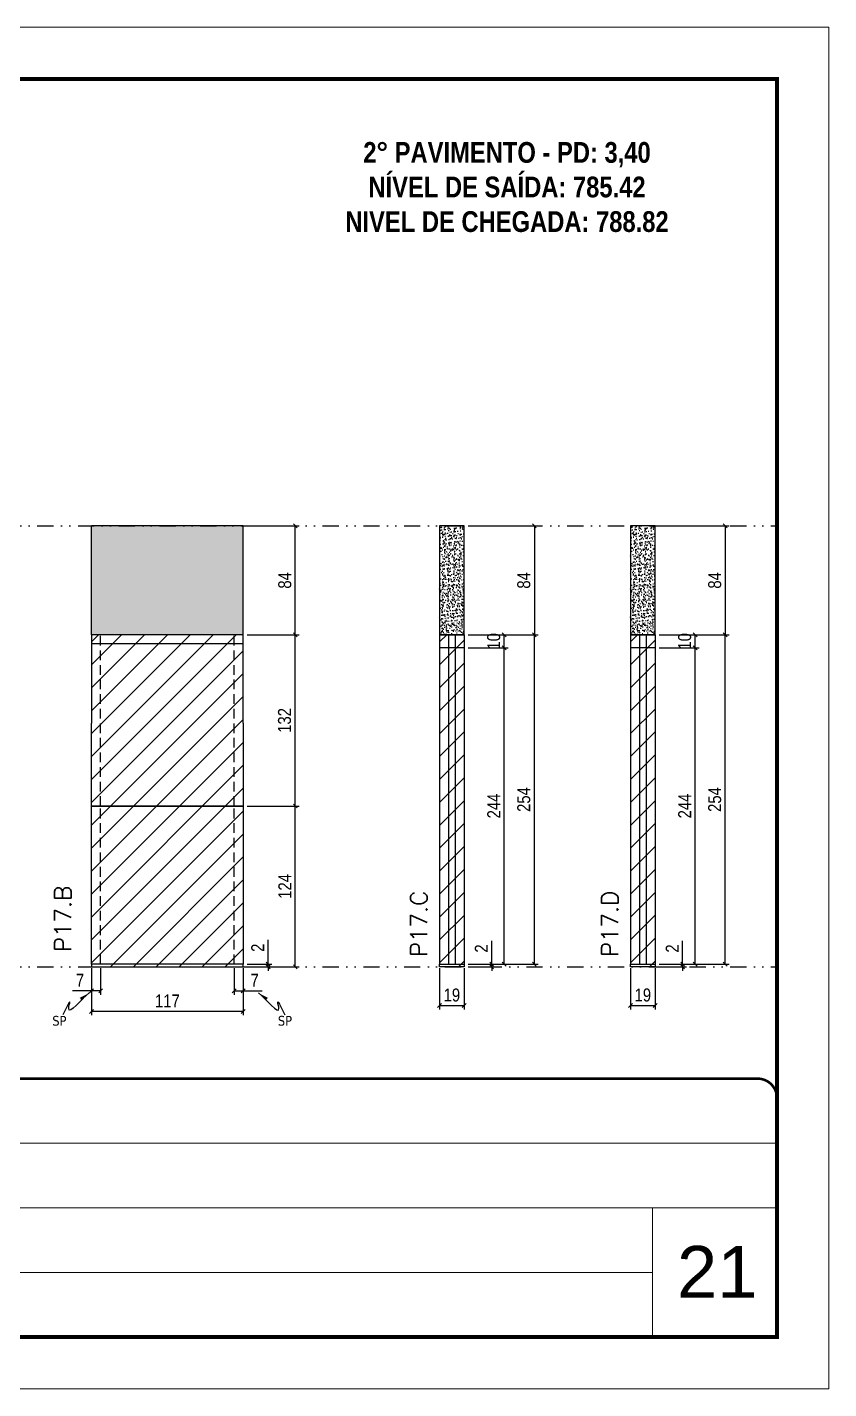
# Model space of a CAD drawing. Extents: x 2201 to 8455, y 252 to 7045.
# Drawn here: x 3068 to 3686, y 252 to 1302 of the extents above; entities that cross this region are included whole.
import ezdxf

# ---------------------------------------------------------------- set-up
doc = ezdxf.new("R2010")
doc.units = 0
for name, pattern in [('CONTINUO', [0]), ('DASHED', [0.75, 0.5, -0.25]), ('DIVIDE2', [0.625, 0.25, -0.125, 0, -0.125, 0, -0.125]), ('HIDDEN', [0.375, 0.25, -0.125])]:
    doc.linetypes.add(name, pattern=pattern)
for name, color, linetype, lineweight in [('CARIMBO', 255, 'Continuous', 9), ('Folhas', 255, 'Continuous', 9), ('Hachura', 251, 'Continuous', 9), ('SARRAFO DE PRESSAO', 251, 'DASHED', 9), ('Texto Seção', 7, 'Continuous', 15)]:
    doc.layers.add(name, color=color, linetype=linetype, lineweight=lineweight)
for name, color, linetype in [('COTA', 241, 'Continuous'), ('NOMENCLATURA', 7, 'Continuous'), ('Nível', 160, 'Continuous'), ('Painéis', 200, 'Continuous'), ('SARR_2.2x7', 40, 'Continuous'), ('Sarrafo de Pressão', 42, 'HIDDEN'), ('texto', 7, 'Continuous')]:
    doc.layers.add(name, color=color, linetype=linetype)
doc.styles.add('ARIAL', font='arial.ttf')
doc.styles.add('COTA TECNICA', font='techl___.ttf', dxfattribs={"height": 10})
doc.styles.add('COTA TECNICA-50', font='techl___.ttf', dxfattribs={"height": 10})
doc.styles.add('REGUA-120', font='ROMANS.shx', dxfattribs={"height": 15})
doc.styles.add('ROMANC', font='techb___.ttf', dxfattribs={"height": 2.5})
doc.styles.get("Standard").update_dxf_attribs({"font": 'arial.ttf'})
doc.dimstyles.new('COTA PAINEL-50', dxfattribs={"dimtxt": 10, "dimasz": 3, "dimexe": 3, "dimexo": 3, "dimgap": 3, "dimtad": 1, "dimdec": 1, "dimzin": 12, "dimdsep": 46, "dimtxsty": 'COTA TECNICA-50', "dimblk1": 'OBLIQUE', "dimblk2": 'OBLIQUE', "dimsah": 1, "dimcen": 0.9, "dimclrd": 4, "dimclre": 4, "dimclrt": 240, "dimadec": 1, "dimazin": 3, "dimtfac": 1, "dimtdec": 1, "dimtmove": 0, "dimatfit": 3, "dimfxl": 1, "dimtolj": 1, "dimtzin": 12, "dimarcsym": 0})
doc.dimstyles.new('PAINEL', dxfattribs={"dimtxt": 10, "dimasz": 3, "dimexe": 3, "dimexo": 3, "dimgap": 3, "dimtad": 1, "dimdec": 1, "dimzin": 12, "dimdsep": 46, "dimtxsty": 'COTA TECNICA', "dimblk1": 'OBLIQUE', "dimblk2": 'OBLIQUE', "dimsah": 1, "dimcen": 0.9, "dimclrd": 4, "dimclre": 4, "dimclrt": 240, "dimadec": 1, "dimazin": 3, "dimtfac": 1, "dimtdec": 1, "dimtmove": 0, "dimatfit": 3, "dimfxl": 1, "dimtolj": 1, "dimtzin": 12, "dimarcsym": 0})
doc.dimstyles.get("Standard").update_dxf_attribs({"dimtxt": 0.18, "dimasz": 0.18, "dimexe": 0.18, "dimexo": 0.0625, "dimgap": 0.09, "dimtad": 0, "dimtih": 1, "dimtoh": 1, "dimdec": 4, "dimzin": 0, "dimdsep": 46, "dimtxsty": 'Standard', "dimcen": 0.09, "dimadec": 0, "dimazin": 0, "dimtfac": 1, "dimtdec": 4, "dimtofl": 0, "dimtmove": 0, "dimatfit": 3, "dimfxl": 1, "dimtolj": 1, "dimtzin": 0, "dimarcsym": 0})

# ---------------------------------------------------------------- blocks, each defined once
blk = doc.blocks.new('9999999999')
at = {"color": 30, "linetype": 'CONTINUO'}
for p, q in [((98564.6, 34379.6), (99584, 34379.6)), ((98564.6, 34329.8), (99488, 34329.8)), ((99584, 34329.8), (99488, 34329.8)), ((99488, 34329.8), (99488, 34230.2)), ((98564.6, 34280), (99488, 34280))]:
    blk.add_line(p, q, dxfattribs=at)
at = {"color": 30, "linetype": 'CONTINUO', "const_width": 2}
blk.add_lwpolyline([(99584, 34230.2), (99584, 34414.4, 0.414214), (99569, 34429.4), (98229, 34429.4, 0.414214), (98214, 34414.4), (98214, 34245.2, 0.414214), (98229, 34230.2), (99584, 34230.2)], format="xyb", dxfattribs=at)
at = {"layer": 'Folhas'}
blk.add_lwpolyline([(98139, 34190.2), (99624, 34190.2), (99624, 35240.2), (98139, 35240.2)], close=True, dxfattribs=at)
at = {"layer": 'Folhas', "color": 30, "const_width": 3}
blk.add_lwpolyline([(98214, 34230.2), (99584, 34230.2), (99584, 35200.2), (98214, 35200.2)], close=True, dxfattribs=at)
blk = doc.blocks.new('_Oblique')
at = {"color": 0, "linetype": 'ByBlock', "lineweight": -2}
blk.add_line((-0.5, -0.5), (0.5, 0.5), dxfattribs=at)
blk = doc.blocks.new('*D64')
at = {"layer": 'COTA', "color": 4, "lineweight": -2, "transparency": 16777216}
for p, q in [((3386.1, 576.2), (3386.1, 544.3)), ((3405.1, 576.2), (3405.1, 544.3)), ((3386.1, 547.3), (3405.1, 547.3))]:
    blk.add_line(p, q, dxfattribs=at)
at = {"layer": 'Defpoints', "color": 0, "transparency": 16777216}
for p in [(3386.1, 579.2), (3405.1, 579.2), (3405.1, 547.3)]:
    blk.add_point(p, dxfattribs=at)
at = {"layer": 'COTA', "color": 4, "lineweight": -2, "transparency": 16777216, "xscale": 3, "yscale": 3, "zscale": 3, "rotation": 180}
blk.add_blockref('_Oblique', (3386.1, 547.3), dxfattribs=at)
at = {"layer": 'COTA', "color": 4, "lineweight": -2, "transparency": 16777216, "xscale": 3, "yscale": 3, "zscale": 3}
blk.add_blockref('_Oblique', (3405.1, 547.3), dxfattribs=at)
at = {"layer": 'COTA', "color": 240, "transparency": 16777216, "insert": (3395.6, 555.4), "char_height": 10, "attachment_point": 5, "style": 'COTA TECNICA'}
blk.add_mtext('\\A1;19', dxfattribs=at)
blk = doc.blocks.new('*D65')
at = {"layer": 'COTA', "color": 4, "lineweight": -2, "transparency": 16777216}
for p, q in [((3426.3, 579.2), (3426.3, 597.3)), ((3408.1, 579.2), (3429.3, 579.2)), ((3426.3, 577.2), (3426.3, 579.2)), ((3408.1, 577.2), (3429.3, 577.2)), ((3426.3, 577.2), (3426.3, 574.2))]:
    blk.add_line(p, q, dxfattribs=at)
at = {"layer": 'Defpoints', "color": 0, "transparency": 16777216}
for p in [(3405.1, 579.2), (3426.3, 579.2), (3405.1, 577.2)]:
    blk.add_point(p, dxfattribs=at)
at = {"layer": 'COTA', "color": 4, "lineweight": -2, "transparency": 16777216, "xscale": 3, "yscale": 3, "zscale": 3}
for p, rotation in [((3426.3, 579.2), 270), ((3426.3, 577.2), 90)]:
    blk.add_blockref('_Oblique', p, dxfattribs=dict(at, rotation=rotation))
at = {"layer": 'COTA', "color": 240, "transparency": 16777216, "insert": (3418.3, 591.3), "char_height": 10, "attachment_point": 5, "rotation": 90, "style": 'COTA TECNICA-50'}
blk.add_mtext('\\A1;2', dxfattribs=at)
blk = doc.blocks.new('*D592')
at = {"layer": 'COTA', "color": 4, "linetype": 'ByBlock', "lineweight": -2, "transparency": 16777216}
for p, q in [((3408.1, 917.2), (3462.2, 917.2)), ((3459.2, 917.2), (3459.2, 833.2)), ((3408.1, 833.2), (3462.2, 833.2))]:
    blk.add_line(p, q, dxfattribs=at)
at = {"layer": 'Defpoints', "color": 0, "linetype": 'ByBlock', "transparency": 16777216}
for p in [(3405.1, 917.2), (3405.1, 833.2), (3459.2, 833.2)]:
    blk.add_point(p, dxfattribs=at)
at = {"layer": 'COTA', "color": 4, "linetype": 'ByBlock', "lineweight": -2, "transparency": 16777216, "xscale": 3, "yscale": 3, "zscale": 3}
for p, rotation in [((3459.2, 917.2), 90), ((3459.2, 833.2), 270)]:
    blk.add_blockref('_Oblique', p, dxfattribs=dict(at, rotation=rotation))
at = {"layer": 'COTA', "color": 240, "linetype": 'ByBlock', "transparency": 16777216, "insert": (3451.1, 875.2), "char_height": 10, "attachment_point": 5, "rotation": 90, "style": 'COTA TECNICA'}
blk.add_mtext('\\A1;84', dxfattribs=at)
blk = doc.blocks.new('*D66')
at = {"layer": 'COTA', "color": 4, "lineweight": -2, "transparency": 16777216}
for p, q in [((3408.1, 833.2), (3439, 833.2)), ((3436, 823.2), (3436, 833.2)), ((3408.1, 823.2), (3439, 823.2))]:
    blk.add_line(p, q, dxfattribs=at)
at = {"layer": 'Defpoints', "color": 0, "transparency": 16777216}
for p in [(3405.1, 833.2), (3436, 833.2), (3405.1, 823.2)]:
    blk.add_point(p, dxfattribs=at)
at = {"layer": 'COTA', "color": 4, "lineweight": -2, "transparency": 16777216, "xscale": 3, "yscale": 3, "zscale": 3}
for p, rotation in [((3436, 833.2), 90), ((3436, 823.2), 270)]:
    blk.add_blockref('_Oblique', p, dxfattribs=dict(at, rotation=rotation))
at = {"layer": 'COTA', "color": 240, "transparency": 16777216, "insert": (3427.9, 828.2), "char_height": 10, "attachment_point": 5, "rotation": 90, "style": 'COTA TECNICA-50'}
blk.add_mtext('\\A1;10', dxfattribs=at)
blk = doc.blocks.new('*D593')
at = {"layer": 'COTA', "color": 4, "lineweight": -2, "transparency": 16777216}
for p, q in [((3408.1, 823.2), (3439, 823.2)), ((3436, 579.2), (3436, 823.2)), ((3408.1, 579.2), (3439, 579.2))]:
    blk.add_line(p, q, dxfattribs=at)
at = {"layer": 'Defpoints', "color": 0, "transparency": 16777216}
for p in [(3405.1, 823.2), (3436, 823.2), (3405.1, 579.2)]:
    blk.add_point(p, dxfattribs=at)
at = {"layer": 'COTA', "color": 4, "lineweight": -2, "transparency": 16777216, "xscale": 3, "yscale": 3, "zscale": 3}
for p, rotation in [((3436, 823.2), 90), ((3436, 579.2), 270)]:
    blk.add_blockref('_Oblique', p, dxfattribs=dict(at, rotation=rotation))
at = {"layer": 'COTA', "color": 240, "transparency": 16777216, "insert": (3427.9, 701.2), "char_height": 10, "attachment_point": 5, "rotation": 90, "style": 'COTA TECNICA'}
blk.add_mtext('\\A1;244', dxfattribs=at)
blk = doc.blocks.new('*D67')
at = {"layer": 'COTA', "color": 4, "lineweight": -2, "transparency": 16777216}
for p, q in [((3117.6, 576.2), (3117.6, 539.8)), ((3234.6, 576.2), (3234.6, 539.8)), ((3234.6, 542.8), (3117.6, 542.8))]:
    blk.add_line(p, q, dxfattribs=at)
at = {"layer": 'Defpoints', "color": 0, "transparency": 16777216}
for p in [(3117.6, 579.2), (3234.6, 579.2), (3117.6, 542.8)]:
    blk.add_point(p, dxfattribs=at)
at = {"layer": 'COTA', "color": 4, "lineweight": -2, "transparency": 16777216, "xscale": 3, "yscale": 3, "zscale": 3, "rotation": 180}
blk.add_blockref('_Oblique', (3117.6, 542.8), dxfattribs=at)
at = {"layer": 'COTA', "color": 4, "lineweight": -2, "transparency": 16777216, "xscale": 3, "yscale": 3, "zscale": 3}
blk.add_blockref('_Oblique', (3234.6, 542.8), dxfattribs=at)
at = {"layer": 'COTA', "color": 240, "transparency": 16777216, "insert": (3176.1, 550.9), "char_height": 10, "attachment_point": 5, "style": 'COTA TECNICA'}
blk.add_mtext('\\A1;117', dxfattribs=at)
blk = doc.blocks.new('*D68')
at = {"layer": 'COTA', "color": 4, "lineweight": -2, "transparency": 16777216}
for p, q in [((3227.6, 576.2), (3227.6, 555.7)), ((3234.6, 574.2), (3234.6, 555.7)), ((3227.6, 558.7), (3234.6, 558.7)), ((3234.6, 558.7), (3249.3, 558.7))]:
    blk.add_line(p, q, dxfattribs=at)
at = {"layer": 'Defpoints', "color": 0, "transparency": 16777216}
for p in [(3227.6, 579.2), (3234.6, 577.2), (3234.6, 558.7)]:
    blk.add_point(p, dxfattribs=at)
at = {"layer": 'COTA', "color": 4, "lineweight": -2, "transparency": 16777216, "xscale": 3, "yscale": 3, "zscale": 3, "rotation": 180}
blk.add_blockref('_Oblique', (3227.6, 558.7), dxfattribs=at)
at = {"layer": 'COTA', "color": 4, "lineweight": -2, "transparency": 16777216, "xscale": 3, "yscale": 3, "zscale": 3}
blk.add_blockref('_Oblique', (3234.6, 558.7), dxfattribs=at)
at = {"layer": 'COTA', "color": 240, "transparency": 16777216, "insert": (3243.4, 566.8), "char_height": 10, "attachment_point": 5, "style": 'COTA TECNICA-50'}
blk.add_mtext('\\A1;7', dxfattribs=at)
blk = doc.blocks.new('*D69')
at = {"layer": 'COTA', "color": 4, "lineweight": -2, "transparency": 16777216}
for p, q in [((3117.6, 574.2), (3117.6, 555.7)), ((3124.6, 576.2), (3124.6, 555.7)), ((3117.6, 558.7), (3102.8, 558.7)), ((3124.6, 558.7), (3117.6, 558.7))]:
    blk.add_line(p, q, dxfattribs=at)
at = {"layer": 'Defpoints', "color": 0, "transparency": 16777216}
for p in [(3124.6, 579.2), (3117.6, 577.2), (3117.6, 558.7)]:
    blk.add_point(p, dxfattribs=at)
at = {"layer": 'COTA', "color": 4, "lineweight": -2, "transparency": 16777216, "xscale": 3, "yscale": 3, "zscale": 3, "rotation": 180}
blk.add_blockref('_Oblique', (3117.6, 558.7), dxfattribs=at)
at = {"layer": 'COTA', "color": 4, "lineweight": -2, "transparency": 16777216, "xscale": 3, "yscale": 3, "zscale": 3}
blk.add_blockref('_Oblique', (3124.6, 558.7), dxfattribs=at)
at = {"layer": 'COTA', "color": 240, "transparency": 16777216, "insert": (3108.7, 566.8), "char_height": 10, "attachment_point": 5, "style": 'COTA TECNICA-50'}
blk.add_mtext('\\A1;7', dxfattribs=at)
blk = doc.blocks.new('*D70')
at = {"layer": 'COTA', "color": 4, "linetype": 'ByBlock', "lineweight": -2, "transparency": 16777216}
for p, q in [((3237.6, 701.2), (3277.8, 701.2)), ((3274.8, 577.2), (3274.8, 701.2)), ((3237.6, 577.2), (3277.8, 577.2))]:
    blk.add_line(p, q, dxfattribs=at)
at = {"layer": 'Defpoints', "color": 0, "linetype": 'ByBlock', "transparency": 16777216}
for p in [(3234.6, 701.2), (3274.8, 701.2), (3234.6, 577.2)]:
    blk.add_point(p, dxfattribs=at)
at = {"layer": 'COTA', "color": 4, "linetype": 'ByBlock', "lineweight": -2, "transparency": 16777216, "xscale": 3, "yscale": 3, "zscale": 3}
for p, rotation in [((3274.8, 701.2), 90), ((3274.8, 577.2), 270)]:
    blk.add_blockref('_Oblique', p, dxfattribs=dict(at, rotation=rotation))
at = {"layer": 'COTA', "color": 240, "linetype": 'ByBlock', "transparency": 16777216, "insert": (3266.7, 639.2), "char_height": 10, "attachment_point": 5, "rotation": 90, "style": 'COTA TECNICA'}
blk.add_mtext('\\A1;124', dxfattribs=at)
blk = doc.blocks.new('*D71')
at = {"layer": 'COTA', "color": 4, "lineweight": -2, "transparency": 16777216}
for p, q in [((3253.8, 579.2), (3253.8, 598)), ((3237.6, 579.2), (3256.8, 579.2)), ((3253.8, 577.2), (3253.8, 579.2)), ((3237.6, 577.2), (3256.8, 577.2)), ((3253.8, 577.2), (3253.8, 574.2))]:
    blk.add_line(p, q, dxfattribs=at)
at = {"layer": 'Defpoints', "color": 0, "transparency": 16777216}
for p in [(3234.6, 579.2), (3234.6, 577.2), (3253.8, 577.2)]:
    blk.add_point(p, dxfattribs=at)
at = {"layer": 'COTA', "color": 4, "lineweight": -2, "transparency": 16777216, "xscale": 3, "yscale": 3, "zscale": 3}
for p, rotation in [((3253.8, 579.2), 270), ((3253.8, 577.2), 90)]:
    blk.add_blockref('_Oblique', p, dxfattribs=dict(at, rotation=rotation))
at = {"layer": 'COTA', "color": 240, "transparency": 16777216, "insert": (3245.8, 591.9), "char_height": 10, "attachment_point": 5, "rotation": 90, "style": 'COTA TECNICA-50'}
blk.add_mtext('\\A1;2', dxfattribs=at)
blk = doc.blocks.new('*D72')
at = {"layer": 'COTA', "color": 4, "linetype": 'ByBlock', "lineweight": -2, "transparency": 16777216}
for p, q in [((3237.6, 701.2), (3277.8, 701.2)), ((3274.8, 577.2), (3274.8, 701.2)), ((3237.6, 577.2), (3277.8, 577.2))]:
    blk.add_line(p, q, dxfattribs=at)
at = {"layer": 'Defpoints', "color": 0, "linetype": 'ByBlock', "transparency": 16777216}
for p in [(3234.6, 701.2), (3274.8, 701.2), (3234.6, 577.2)]:
    blk.add_point(p, dxfattribs=at)
at = {"layer": 'COTA', "color": 4, "linetype": 'ByBlock', "lineweight": -2, "transparency": 16777216, "xscale": 3, "yscale": 3, "zscale": 3}
for p, rotation in [((3274.8, 701.2), 90), ((3274.8, 577.2), 270)]:
    blk.add_blockref('_Oblique', p, dxfattribs=dict(at, rotation=rotation))
at = {"layer": 'COTA', "color": 240, "linetype": 'ByBlock', "transparency": 16777216, "insert": (3266.7, 639.2), "char_height": 10, "attachment_point": 5, "rotation": 90, "style": 'COTA TECNICA'}
blk.add_mtext('\\A1;124', dxfattribs=at)
blk = doc.blocks.new('*D73')
at = {"layer": 'COTA', "color": 4, "lineweight": -2, "transparency": 16777216}
for p, q in [((3408.1, 833.2), (3462.2, 833.2)), ((3459.2, 579.2), (3459.2, 833.2)), ((3408.1, 579.2), (3462.2, 579.2))]:
    blk.add_line(p, q, dxfattribs=at)
at = {"layer": 'Defpoints', "color": 0, "transparency": 16777216}
for p in [(3405.1, 833.2), (3459.2, 833.2), (3405.1, 579.2)]:
    blk.add_point(p, dxfattribs=at)
at = {"layer": 'COTA', "color": 4, "lineweight": -2, "transparency": 16777216, "xscale": 3, "yscale": 3, "zscale": 3}
for p, rotation in [((3459.2, 833.2), 90), ((3459.2, 579.2), 270)]:
    blk.add_blockref('_Oblique', p, dxfattribs=dict(at, rotation=rotation))
at = {"layer": 'COTA', "color": 240, "transparency": 16777216, "insert": (3451.1, 706.2), "char_height": 10, "attachment_point": 5, "rotation": 90, "style": 'COTA TECNICA'}
blk.add_mtext('\\A1;254', dxfattribs=at)
blk = doc.blocks.new('*D186')
at = {"layer": 'COTA', "color": 4, "lineweight": -2, "transparency": 16777216}
for p, q in [((3533.4, 576.2), (3533.4, 544.3)), ((3552.4, 576.2), (3552.4, 544.3)), ((3533.4, 547.3), (3552.4, 547.3))]:
    blk.add_line(p, q, dxfattribs=at)
at = {"layer": 'Defpoints', "color": 0, "transparency": 16777216}
for p in [(3533.4, 579.2), (3552.4, 579.2), (3552.4, 547.3)]:
    blk.add_point(p, dxfattribs=at)
at = {"layer": 'COTA', "color": 4, "lineweight": -2, "transparency": 16777216, "xscale": 3, "yscale": 3, "zscale": 3, "rotation": 180}
blk.add_blockref('_Oblique', (3533.4, 547.3), dxfattribs=at)
at = {"layer": 'COTA', "color": 4, "lineweight": -2, "transparency": 16777216, "xscale": 3, "yscale": 3, "zscale": 3}
blk.add_blockref('_Oblique', (3552.4, 547.3), dxfattribs=at)
at = {"layer": 'COTA', "color": 240, "transparency": 16777216, "insert": (3542.9, 555.4), "char_height": 10, "attachment_point": 5, "style": 'COTA TECNICA'}
blk.add_mtext('\\A1;19', dxfattribs=at)
blk = doc.blocks.new('*D187')
at = {"layer": 'COTA', "color": 4, "lineweight": -2, "transparency": 16777216}
for p, q in [((3573.6, 579.2), (3573.6, 597.3)), ((3555.4, 579.2), (3576.6, 579.2)), ((3573.6, 577.2), (3573.6, 579.2)), ((3555.4, 577.2), (3576.6, 577.2)), ((3573.6, 577.2), (3573.6, 574.2))]:
    blk.add_line(p, q, dxfattribs=at)
at = {"layer": 'Defpoints', "color": 0, "transparency": 16777216}
for p in [(3552.4, 579.2), (3573.6, 579.2), (3552.4, 577.2)]:
    blk.add_point(p, dxfattribs=at)
at = {"layer": 'COTA', "color": 4, "lineweight": -2, "transparency": 16777216, "xscale": 3, "yscale": 3, "zscale": 3}
for p, rotation in [((3573.6, 579.2), 270), ((3573.6, 577.2), 90)]:
    blk.add_blockref('_Oblique', p, dxfattribs=dict(at, rotation=rotation))
at = {"layer": 'COTA', "color": 240, "transparency": 16777216, "insert": (3565.6, 591.3), "char_height": 10, "attachment_point": 5, "rotation": 90, "style": 'COTA TECNICA-50'}
blk.add_mtext('\\A1;2', dxfattribs=at)
blk = doc.blocks.new('*D648')
at = {"layer": 'COTA', "color": 4, "linetype": 'ByBlock', "lineweight": -2, "transparency": 16777216}
for p, q in [((3555.4, 917.2), (3609.5, 917.2)), ((3606.5, 917.2), (3606.5, 833.2)), ((3555.4, 833.2), (3609.5, 833.2))]:
    blk.add_line(p, q, dxfattribs=at)
at = {"layer": 'Defpoints', "color": 0, "linetype": 'ByBlock', "transparency": 16777216}
for p in [(3552.4, 917.2), (3552.4, 833.2), (3606.5, 833.2)]:
    blk.add_point(p, dxfattribs=at)
at = {"layer": 'COTA', "color": 4, "linetype": 'ByBlock', "lineweight": -2, "transparency": 16777216, "xscale": 3, "yscale": 3, "zscale": 3}
for p, rotation in [((3606.5, 917.2), 90), ((3606.5, 833.2), 270)]:
    blk.add_blockref('_Oblique', p, dxfattribs=dict(at, rotation=rotation))
at = {"layer": 'COTA', "color": 240, "linetype": 'ByBlock', "transparency": 16777216, "insert": (3598.4, 875.2), "char_height": 10, "attachment_point": 5, "rotation": 90, "style": 'COTA TECNICA'}
blk.add_mtext('\\A1;84', dxfattribs=at)
blk = doc.blocks.new('*D649')
at = {"layer": 'COTA', "color": 4, "lineweight": -2, "transparency": 16777216}
for p, q in [((3555.4, 823.2), (3586.3, 823.2)), ((3583.3, 579.2), (3583.3, 823.2)), ((3555.4, 579.2), (3586.3, 579.2))]:
    blk.add_line(p, q, dxfattribs=at)
at = {"layer": 'Defpoints', "color": 0, "transparency": 16777216}
for p in [(3552.4, 823.2), (3583.3, 823.2), (3552.4, 579.2)]:
    blk.add_point(p, dxfattribs=at)
at = {"layer": 'COTA', "color": 4, "lineweight": -2, "transparency": 16777216, "xscale": 3, "yscale": 3, "zscale": 3}
for p, rotation in [((3583.3, 823.2), 90), ((3583.3, 579.2), 270)]:
    blk.add_blockref('_Oblique', p, dxfattribs=dict(at, rotation=rotation))
at = {"layer": 'COTA', "color": 240, "transparency": 16777216, "insert": (3575.2, 701.2), "char_height": 10, "attachment_point": 5, "rotation": 90, "style": 'COTA TECNICA'}
blk.add_mtext('\\A1;244', dxfattribs=at)
blk = doc.blocks.new('*D188')
at = {"layer": 'COTA', "color": 4, "lineweight": -2, "transparency": 16777216}
for p, q in [((3555.4, 833.2), (3609.5, 833.2)), ((3606.5, 579.2), (3606.5, 833.2)), ((3555.4, 579.2), (3609.5, 579.2))]:
    blk.add_line(p, q, dxfattribs=at)
at = {"layer": 'Defpoints', "color": 0, "transparency": 16777216}
for p in [(3552.4, 833.2), (3606.5, 833.2), (3552.4, 579.2)]:
    blk.add_point(p, dxfattribs=at)
at = {"layer": 'COTA', "color": 4, "lineweight": -2, "transparency": 16777216, "xscale": 3, "yscale": 3, "zscale": 3}
for p, rotation in [((3606.5, 833.2), 90), ((3606.5, 579.2), 270)]:
    blk.add_blockref('_Oblique', p, dxfattribs=dict(at, rotation=rotation))
at = {"layer": 'COTA', "color": 240, "transparency": 16777216, "insert": (3598.4, 706.2), "char_height": 10, "attachment_point": 5, "rotation": 90, "style": 'COTA TECNICA'}
blk.add_mtext('\\A1;254', dxfattribs=at)
blk = doc.blocks.new('*D650')
at = {"layer": 'COTA', "color": 4, "lineweight": -2, "transparency": 16777216}
for p, q in [((3237.6, 833.2), (3277.8, 833.2)), ((3274.8, 701.2), (3274.8, 833.2)), ((3237.6, 701.2), (3277.8, 701.2))]:
    blk.add_line(p, q, dxfattribs=at)
at = {"layer": 'Defpoints', "color": 0, "transparency": 16777216}
for p in [(3234.6, 833.2), (3274.8, 833.2), (3234.6, 701.2)]:
    blk.add_point(p, dxfattribs=at)
at = {"layer": 'COTA', "color": 4, "lineweight": -2, "transparency": 16777216, "xscale": 3, "yscale": 3, "zscale": 3}
for p, rotation in [((3274.8, 833.2), 90), ((3274.8, 701.2), 270)]:
    blk.add_blockref('_Oblique', p, dxfattribs=dict(at, rotation=rotation))
at = {"layer": 'COTA', "color": 240, "transparency": 16777216, "insert": (3266.5, 767.2), "char_height": 10, "attachment_point": 5, "rotation": 90, "style": 'COTA TECNICA'}
blk.add_mtext('\\A1;132', dxfattribs=at)
blk = doc.blocks.new('*D651')
at = {"layer": 'COTA', "color": 4, "lineweight": -2, "transparency": 16777216}
for p, q in [((3237.6, 917.2), (3277.8, 917.2)), ((3274.8, 833.2), (3274.8, 917.2)), ((3237.6, 833.2), (3277.8, 833.2))]:
    blk.add_line(p, q, dxfattribs=at)
at = {"layer": 'Defpoints', "color": 0, "transparency": 16777216}
for p in [(3234.6, 917.2), (3274.8, 917.2), (3234.6, 833.2)]:
    blk.add_point(p, dxfattribs=at)
at = {"layer": 'COTA', "color": 4, "lineweight": -2, "transparency": 16777216, "xscale": 3, "yscale": 3, "zscale": 3}
for p, rotation in [((3274.8, 917.2), 90), ((3274.8, 833.2), 270)]:
    blk.add_blockref('_Oblique', p, dxfattribs=dict(at, rotation=rotation))
at = {"layer": 'COTA', "color": 240, "transparency": 16777216, "insert": (3266.7, 875.2), "char_height": 10, "attachment_point": 5, "rotation": 90, "style": 'COTA TECNICA'}
blk.add_mtext('\\A1;84', dxfattribs=at)
blk = doc.blocks.new('*D189')
at = {"layer": 'COTA', "color": 4, "lineweight": -2, "transparency": 16777216}
for p, q in [((3555.4, 833.2), (3586.3, 833.2)), ((3583.3, 823.2), (3583.3, 833.2)), ((3555.4, 823.2), (3586.3, 823.2))]:
    blk.add_line(p, q, dxfattribs=at)
at = {"layer": 'Defpoints', "color": 0, "transparency": 16777216}
for p in [(3552.4, 833.2), (3583.3, 833.2), (3552.4, 823.2)]:
    blk.add_point(p, dxfattribs=at)
at = {"layer": 'COTA', "color": 4, "lineweight": -2, "transparency": 16777216, "xscale": 3, "yscale": 3, "zscale": 3}
for p, rotation in [((3583.3, 833.2), 90), ((3583.3, 823.2), 270)]:
    blk.add_blockref('_Oblique', p, dxfattribs=dict(at, rotation=rotation))
at = {"layer": 'COTA', "color": 240, "transparency": 16777216, "insert": (3575.2, 828.2), "char_height": 10, "attachment_point": 5, "rotation": 90, "style": 'COTA TECNICA'}
blk.add_mtext('\\A1;10', dxfattribs=at)

msp = doc.modelspace()

# ---------------------------------------------------------------- hatches: boundary and pattern name
at = {"layer": 'COTA', "linetype": 'ByBlock'}
h = msp.add_hatch(dxfattribs=at)
h.set_pattern_fill('AR-CONC', color=256, scale=0.03)
h.set_pattern_definition([(50, (-167557.924, -105473.8634), (5.46554007, -0.47817257), [0.5715, -6.2865]), (355, (-167557.924, -105473.8634), (-1.05730264, 5.73170536), [0.4572, -5.02921753]), (100.4514447, (-167557.4686, -105473.903), (4.40823741, 5.25353256), [0.48570026, -5.34270734]), (46.1842, (-167557.924, -105472.3394), (8.13237123, -1.26126984), [0.85725, -9.42975]), (96.6355576, (-167557.246, -105472.4445), (7.12212402, 7.42278374), [0.7285507, -8.01406824]), (351.184151, (-167557.924, -105472.339), (7.12212402, 7.42278374), [0.685799, -7.54379196]), (21, (-167557.162, -105472.7204), (4.54843174, -3.06795595), [0.5715, -6.2865]), (326, (-167557.162, -105472.7204), (1.85406085, 5.52563898), [0.4572, -5.0292]), (71.451445, (-167556.783, -105472.976), (6.40249258, 2.45768307), [0.48570026, -5.34269813]), (37.5, (-167557.924, -105473.8634), (0.092658098, 2.536651166), [0, -4.96824, 0, -5.1054, 0, -5.04825]), (7.5, (-167557.924, -105473.8634), (2.004589875, 3.005417245), [0, -2.91084, 0, -4.85394, 0, -1.92405]), (327.5, (-167559.6233, -105473.8634), (4.067717855, -0.17186232), [0, -1.905, 0, -5.9436, 0, -7.8867]), (317.5, (-167560.3853, -105473.8634), (4.44387544, 0.76279473), [0, -2.4765, 0, -3.94716, 0, -5.6007])])
h.paths.add_polyline_path([(3234.55, 917.2), (3117.55, 917.2), (3117.55, 833.2), (3234.55, 833.2)])
h = msp.add_hatch(dxfattribs=at)
h.set_pattern_fill('AR-CONC', color=256, scale=0.03)
h.set_pattern_definition([(50, (-167614.649, -103166.713), (5.46554007, -0.47817257), [0.5715, -6.2865]), (355, (-167614.649, -103166.713), (-1.05730264, 5.73170536), [0.4572, -5.02921753]), (100.4514447, (-167614.1936, -103166.753), (4.40823741, 5.25353256), [0.48570026, -5.34270734]), (46.1842, (-167614.649, -103165.189), (8.13237123, -1.26126984), [0.85725, -9.42975]), (96.6355576, (-167613.971, -103165.294), (7.12212402, 7.42278374), [0.7285507, -8.01406824]), (351.184151, (-167614.649, -103165.189), (7.12212402, 7.42278374), [0.685799, -7.54379196]), (21, (-167613.887, -103165.57), (4.54843174, -3.06795595), [0.5715, -6.2865]), (326, (-167613.887, -103165.57), (1.85406085, 5.52563898), [0.4572, -5.0292]), (71.451445, (-167613.508, -103165.826), (6.40249258, 2.45768307), [0.48570026, -5.34269813]), (37.5, (-167614.649, -103166.7132), (0.092658098, 2.536651166), [0, -4.96824, 0, -5.1054, 0, -5.04825]), (7.5, (-167614.649, -103166.7132), (2.004589875, 3.005417245), [0, -2.91084, 0, -4.85394, 0, -1.92405]), (327.5, (-167616.3483, -103166.7132), (4.067717855, -0.17186232), [0, -1.905, 0, -5.9436, 0, -7.8867]), (317.5, (-167617.1103, -103166.7132), (4.44387544, 0.76279473), [0, -2.4765, 0, -3.94716, 0, -5.6007])])
h.paths.add_polyline_path([(3386.09, 833.2), (3405.09, 833.2), (3405.09, 917.2), (3386.09, 917.2)])
h = msp.add_hatch(dxfattribs=at)
h.set_pattern_fill('AR-CONC', color=256, scale=0.03)
h.set_pattern_definition([(50, (-167467.36, -103166.713), (5.46554007, -0.47817257), [0.5715, -6.2865]), (355, (-167467.36, -103166.713), (-1.05730264, 5.73170536), [0.4572, -5.02921753]), (100.4514447, (-167466.9043, -103166.753), (4.40823741, 5.25353256), [0.48570026, -5.34270734]), (46.1842, (-167467.36, -103165.189), (8.13237123, -1.26126984), [0.85725, -9.42975]), (96.6355576, (-167466.682, -103165.294), (7.12212402, 7.42278374), [0.7285507, -8.01406824]), (351.184151, (-167467.36, -103165.189), (7.12212402, 7.42278374), [0.685799, -7.54379196]), (21, (-167466.598, -103165.57), (4.54843174, -3.06795595), [0.5715, -6.2865]), (326, (-167466.598, -103165.57), (1.85406085, 5.52563898), [0.4572, -5.0292]), (71.451445, (-167466.219, -103165.826), (6.40249258, 2.45768307), [0.48570026, -5.34269813]), (37.5, (-167467.3598, -103166.7132), (0.092658098, 2.536651166), [0, -4.96824, 0, -5.1054, 0, -5.04825]), (7.5, (-167467.3598, -103166.7132), (2.004589875, 3.005417245), [0, -2.91084, 0, -4.85394, 0, -1.92405]), (327.5, (-167469.059, -103166.7132), (4.067717855, -0.17186232), [0, -1.905, 0, -5.9436, 0, -7.8867]), (317.5, (-167469.821, -103166.7132), (4.44387544, 0.76279473), [0, -2.4765, 0, -3.94716, 0, -5.6007])])
h.paths.add_polyline_path([(3533.38, 833.2), (3552.38, 833.2), (3552.38, 917.2), (3533.38, 917.2)])
at = {"layer": 'Hachura', "linetype": 'ByBlock'}
h = msp.add_hatch(dxfattribs=at)
h.set_pattern_fill('ANSI31', color=256, scale=100)
h.set_pattern_definition([(45, (-114032.575, -34404.075), (-8.8388348, 8.8388348), [])])
h.paths.add_polyline_path([(3234.55, 577.2), (3234.55, 833.2), (3117.55, 833.2), (3117.55, 577.2)])
h = msp.add_hatch(dxfattribs=at)
h.set_pattern_fill('ANSI31', color=256, scale=100)
h.set_pattern_definition([(45, (-113764.036, -34404.099), (-8.8388348, 8.8388348), [])])
h.paths.add_polyline_path([(3405.09, 577.18), (3405.09, 833.18), (3386.09, 833.18), (3386.09, 577.18)])
h = msp.add_hatch(dxfattribs=at)
h.set_pattern_fill('ANSI31', color=256, scale=100)
h.set_pattern_definition([(45, (-113616.747, -34404.099), (-8.8388348, 8.8388348), [])])
h.paths.add_polyline_path([(3552.38, 577.18), (3552.38, 833.18), (3533.38, 833.18), (3533.38, 577.18)])

# ---------------------------------------------------------------- linework, layer by layer
at = {"layer": 'COTA', "linetype": 'ByBlock'}
for p, q in [((3117.55, 833.2), (3117.55, 917.2)), ((3234.55, 917.2), (3117.55, 917.2)), ((3117.55, 917.2), (3117.55, 917.2)), ((3234.55, 833.2), (3234.55, 917.2))]:
    msp.add_line(p, q, dxfattribs=at)
for points in [[(3386.09, 833.18), (3405.09, 833.18), (3405.09, 917.2), (3386.09, 917.2)], [(3533.38, 833.18), (3552.38, 833.18), (3552.38, 917.2), (3533.38, 917.2)]]:
    msp.add_lwpolyline(points, close=True, dxfattribs=at)
at = {"layer": 'Nível', "color": 4, "linetype": 'DIVIDE2', "ltscale": 50}
for p, q in [((2666.84, 917.2), (3646.37, 917.2)), ((2666.84, 577.2), (3646.37, 577.2))]:
    msp.add_line(p, q, dxfattribs=at)
at = {"layer": 'Painéis'}
for p, q in [((3117.55, 833.2), (3117.55, 765.2)), ((3234.55, 833.2), (3117.55, 833.2)), ((3234.55, 765.2), (3234.55, 833.2)), ((3386.09, 833.2), (3405.09, 833.2)), ((3386.09, 833.18), (3386.09, 579.2)), ((3386.09, 833.18), (3405.09, 833.18)), ((3405.09, 833.18), (3386.09, 833.18)), ((3405.09, 833.18), (3405.09, 579.2)), ((3533.38, 833.2), (3552.38, 833.2)), ((3533.38, 833.18), (3533.38, 579.2)), ((3533.38, 833.18), (3552.38, 833.18)), ((3552.38, 833.18), (3533.38, 833.18)), ((3552.38, 833.18), (3552.38, 579.2)), ((3405.09, 823.2), (3386.09, 823.2)), ((3552.38, 823.2), (3533.38, 823.2)), ((3117.55, 701.2), (3117.55, 765.2)), ((3234.55, 765.2), (3234.55, 701.2)), ((3117.55, 701.2), (3234.55, 701.2)), ((3117.55, 579.2), (3117.55, 701.2)), ((3234.55, 701.2), (3117.55, 701.2)), ((3234.55, 701.2), (3234.55, 579.2)), ((3234.55, 579.2), (3117.55, 579.2)), ((3386.09, 579.2), (3405.09, 579.2)), ((3386.09, 579.2), (3405.09, 579.2)), ((3386.09, 577.2), (3386.09, 579.2)), ((3405.09, 579.2), (3405.09, 577.2)), ((3533.38, 579.2), (3552.38, 579.2)), ((3533.38, 579.2), (3552.38, 579.2)), ((3533.38, 577.2), (3533.38, 579.2)), ((3552.38, 579.2), (3552.38, 577.2)), ((3405.09, 577.2), (3386.09, 577.2)), ((3552.38, 577.2), (3533.38, 577.2))]:
    msp.add_line(p, q, dxfattribs=at)
msp.add_lwpolyline([(3117.55, 577.2), (3234.55, 577.2), (3234.55, 579.2), (3117.55, 579.2)], close=True, dxfattribs=at)
at = {"layer": 'SARR_2.2x7'}
msp.add_line((3234.55, 826.2), (3117.55, 826.2), dxfattribs=at)
for points in [[(3393.09, 833.2), (3393.09, 823.2), (3393.09, 579.2)], [(3398.09, 833.2), (3398.09, 823.2), (3398.09, 579.2)], [(3540.38, 833.2), (3540.38, 823.2), (3540.38, 579.2)], [(3545.38, 833.2), (3545.38, 823.2), (3545.38, 579.2)]]:
    msp.add_lwpolyline(points, dxfattribs=at)
at = {"layer": 'Sarrafo de Pressão', "ltscale": 30}
for p, q in [((3124.55, 701.2), (3124.55, 833.2)), ((3227.55, 701.2), (3227.55, 833.2)), ((3124.55, 579.2), (3124.55, 701.2)), ((3227.55, 579.2), (3227.55, 701.2))]:
    msp.add_line(p, q, dxfattribs=at)

# ---------------------------------------------------------------- block references
at = {"layer": 'SARRAFO DE PRESSAO', "color": 6, "linetype": 'ByBlock'}
msp.add_blockref('9999999999', (-95937.61, -33938.42), dxfattribs=at)

# ---------------------------------------------------------------- texts
at = {"layer": 'CARIMBO', "style": 'ARIAL'}
msp.add_text('21', height=40, dxfattribs=at).set_placement((3569.23, 321.93))
at = {"layer": 'NOMENCLATURA', "color": 2, "insert": (3438.11, 1239.93), "char_height": 16, "attachment_point": 2, "style": 'ROMANC'}
msp.add_mtext_dynamic_manual_height_columns('\\P2° PAVIMENTO - PD: 3,40\\PNÍVEL DE SAÍDA: 785.42\\PNIVEL DE CHEGADA: 788.82', width=328.3607, gutter_width=1, heights=[0], dxfattribs=at)
at = {"layer": 'texto', "color": 0, "char_height": 7.5, "attachment_point": 5}
for insert in [(3092.77, 535.52), (3266.8, 535.52)]:
    msp.add_mtext('{\\fTahoma|b0|i0|c0|p34;\\C4;SP}', dxfattribs=dict(at, insert=insert))
at = {"layer": 'Texto Seção', "char_height": 13, "width": 285.3299, "attachment_point": 7, "rotation": 90, "style": 'REGUA-120'}
for s, insert in [('P17.B', (3101.93, 588.45)), ('\\pxt4;P17.C', (3376.64, 584.61)), ('\\pxt4;P17.D', (3523.93, 584.61))]:
    msp.add_mtext(s, dxfattribs=dict(at, insert=insert))

# ---------------------------------------------------------------- dimensions: what is measured, and where the dimension line sits
at = {"layer": 'COTA'}
dim = msp.add_linear_dim(base=(3274.77, 917.2), p1=(3234.55, 833.2), p2=(3234.55, 917.2), angle=90, dimstyle='PAINEL', override={"dimtmove": 1}, dxfattribs=at)
dim.commit()
dim.dimension.update_dxf_attribs({"geometry": '*D651', "text_midpoint": (3274.77, 875.2), "dimtype": 160})
at = {"layer": 'COTA', "linetype": 'ByBlock'}
for base, p1, p2, picture, middle in [((3459.18, 833.18), (3405.09, 917.2), (3405.09, 833.18), '*D592', (3451.09, 875.19)), ((3606.47, 833.18), (3552.38, 917.2), (3552.38, 833.18), '*D648', (3598.38, 875.19))]:
    dim = msp.add_linear_dim(base=base, p1=p1, p2=p2, angle=90, dimstyle='PAINEL', dxfattribs=at)
    dim.commit()
    dim.dimension.update_dxf_attribs({"geometry": picture, "text_midpoint": middle})
at = {"layer": 'COTA'}
for base, p1, p2, angle, dimstyle, picture, middle in [((3274.77, 833.2), (3234.55, 701.2), (3234.55, 833.2), 90, 'PAINEL', '*D650', (3266.55, 767.2)), ((3459.18, 833.2), (3405.09, 579.2), (3405.09, 833.2), 90, 'PAINEL', '*D73', (3451.07, 706.2)), ((3606.47, 833.2), (3552.38, 579.2), (3552.38, 833.2), 90, 'PAINEL', '*D188', (3598.36, 706.2)), ((3435.97, 823.2), (3405.09, 579.2), (3405.09, 823.2), 90, 'PAINEL', '*D593', (3427.9, 701.2)), ((3583.26, 823.2), (3552.38, 579.2), (3552.38, 823.2), 90, 'PAINEL', '*D649', (3575.19, 701.2)), ((3117.55, 558.69), (3124.55, 579.2), (3117.55, 577.2), 180, 'COTA PAINEL-50', '*D69', (3108.69, 566.76))]:
    dim = msp.add_linear_dim(base=base, p1=p1, p2=p2, angle=angle, dimstyle=dimstyle, dxfattribs=at)
    dim.commit()
    dim.dimension.update_dxf_attribs({"geometry": picture, "text_midpoint": middle})
for base, p1, p2, dimstyle, picture, middle in [((3435.97, 833.2), (3405.09, 823.2), (3405.09, 833.2), 'COTA PAINEL-50', '*D66', (3435.97, 828.2)), ((3583.26, 833.2), (3552.38, 823.2), (3552.38, 833.2), 'PAINEL', '*D189', (3583.26, 828.2)), ((3253.81, 577.2), (3234.55, 579.2), (3234.55, 577.2), 'COTA PAINEL-50', '*D71', (3253.81, 591.95)), ((3426.28, 579.2), (3405.09, 577.2), (3405.09, 579.2), 'COTA PAINEL-50', '*D65', (3426.28, 591.26)), ((3573.57, 579.2), (3552.38, 577.2), (3552.38, 579.2), 'COTA PAINEL-50', '*D187', (3573.57, 591.26))]:
    dim = msp.add_linear_dim(base=base, p1=p1, p2=p2, angle=90, dimstyle=dimstyle, dxfattribs=at)
    dim.commit()
    dim.dimension.update_dxf_attribs({"geometry": picture, "text_midpoint": middle, "dimtype": 160})
at = {"layer": 'COTA', "linetype": 'ByBlock'}
for picture in ['*D70', '*D72']:
    dim = msp.add_aligned_dim(p1=(3234.55, 577.2), p2=(3234.55, 701.2), distance=-40.22, dimstyle='PAINEL', dxfattribs=at)
    dim.commit()
    dim.dimension.update_dxf_attribs({"geometry": picture, "text_midpoint": (3266.69, 639.2)})
at = {"layer": 'COTA'}
dim = msp.add_linear_dim(base=(3117.55, 542.84), p1=(3234.55, 579.2), p2=(3117.55, 579.2), angle=180, dimstyle='PAINEL', override={"dimarcsym": 2}, dxfattribs=at)
dim.commit()
dim.dimension.update_dxf_attribs({"geometry": '*D67', "text_midpoint": (3176.05, 550.91)})
dim = msp.add_linear_dim(base=(3234.55, 558.69), p1=(3227.55, 579.2), p2=(3234.55, 577.2), dimstyle='COTA PAINEL-50', dxfattribs=at)
dim.commit()
dim.dimension.update_dxf_attribs({"geometry": '*D68', "text_midpoint": (3243.42, 566.76)})
for base, p1, p2, picture, middle in [((3405.09, 547.31), (3386.09, 579.2), (3405.09, 579.2), '*D64', (3395.59, 555.39)), ((3552.38, 547.31), (3533.38, 579.2), (3552.38, 579.2), '*D186', (3542.88, 555.39))]:
    dim = msp.add_linear_dim(base=base, p1=p1, p2=p2, dimstyle='PAINEL', override={"dimarcsym": 2}, dxfattribs=at)
    dim.commit()
    dim.dimension.update_dxf_attribs({"geometry": picture, "text_midpoint": middle})

# ---------------------------------------------------------------- leaders
at = {"layer": 'COTA', "path_type": 1}
for points in [[(3115.72, 557.02), (3099.94, 545.18), (3100.86, 549.99), (3095.31, 540.21)], [(3246.38, 557.02), (3262.17, 545.18), (3261.24, 549.99), (3266.79, 540.21)]]:
    msp.add_leader(points, dimstyle='Standard', override={"dimasz": 8}, dxfattribs=at)

doc.saveas('drawing.dxf')
